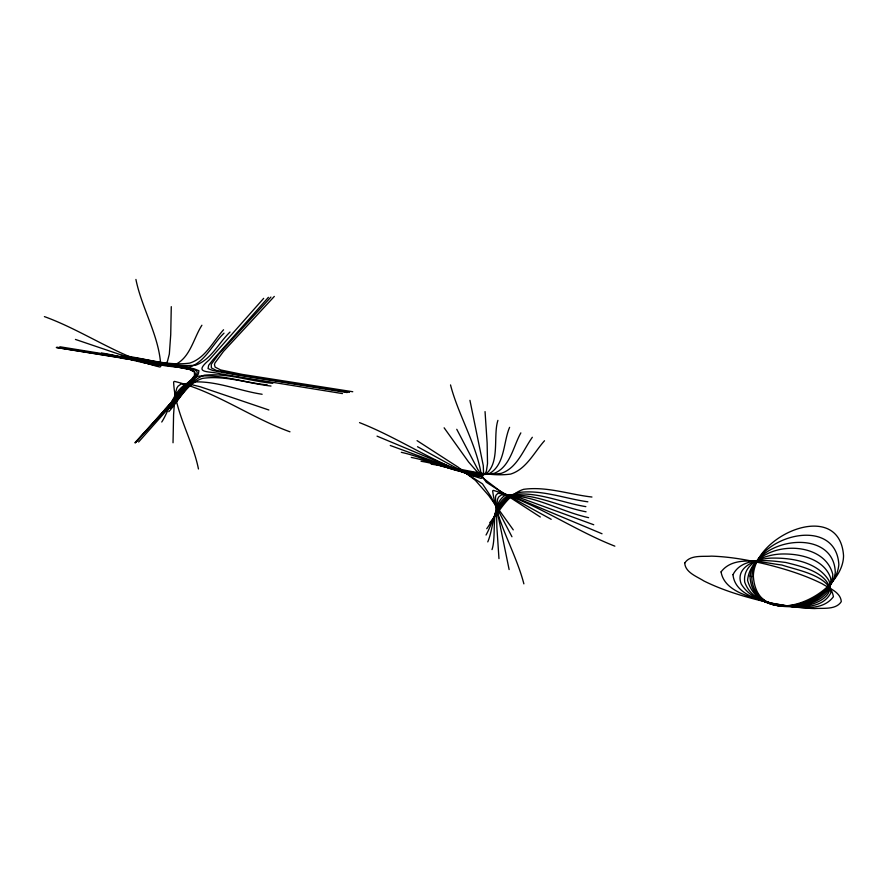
<?xml version="1.0" encoding="UTF-8"?>
<svg xmlns="http://www.w3.org/2000/svg" width="888" height="888" viewBox="0 0 888 888"><rect width="100%" height="100%" fill="white"/><g stroke="black" fill="none" stroke-linecap="round" stroke-linejoin="round"><path stroke-width="1.33" d="M171.273 306.66L170.718 334.765L169.331 354.057L167.499 361.216L166.334 363.17L163.292 365.334L155.256 365.401L144.1 362.693L75.436 339.427M173.027 442.768L173.582 414.663L174.969 395.371L176.801 388.211L177.966 386.269L181.008 384.104L189.044 384.038L200.2 386.746L268.864 410.001M497.913 420.379C492.851 435.586 500.521 463.691 485.148 474.47C456.143 475.469 429.115 458.341 401.309 452.325M492.008 549.616C497.08 534.409 489.41 506.304 504.784 495.526C533.788 494.527 560.816 511.655 588.611 517.671M509.601 427.339C503.241 441.935 505.061 465.401 488.888 473.804C462.326 476.246 436.896 462.226 411.288 457.431M487.767 541.891C494.117 527.306 492.296 503.84 508.48 495.437C535.042 492.984 560.461 507.004 586.069 511.799M520.856 432.878C513.231 446.342 510.267 466.999 494.128 473.382C469.352 476.567 445.11 465.179 421.034 461.272M486.036 535.031C493.661 521.567 496.625 500.921 512.764 494.527C537.54 491.353 561.782 502.73 585.858 506.637M201.898 325.241C193.495 338.195 190.11 358.508 174.259 364.946C149.617 367.721 125.541 356.565 101.532 353.002M161.749 422.022C170.163 409.068 173.549 388.755 189.399 382.317C214.03 379.542 238.106 390.698 262.127 394.261M532.334 437.273C523.343 449.772 517.193 468.02 501.243 473.36C477.677 476.767 454.29 467.354 431.213 464.169M486.735 528.715C495.726 516.217 501.875 497.968 517.826 492.629C541.391 489.221 564.779 498.634 587.867 501.809M223.543 329.77C213.242 341.258 205.494 358.086 189.743 363.103C166.811 366.267 143.945 357.953 121.356 355.411M168.798 411.688C179.11 400.199 186.857 383.372 202.608 378.355C225.53 375.191 248.396 383.505 270.995 386.047M544.511 440.748C534.199 452.225 526.451 469.064 510.7 474.07C487.778 477.245 464.912 468.92 442.313 466.389M489.765 522.666C500.066 511.177 507.814 494.35 523.565 489.332C546.497 486.158 569.363 494.483 591.952 497.025M224.02 333.166C212.82 343.834 205.616 361.072 190.376 366.877C167.188 368.975 144.256 360.361 121.356 358.241M164.535 409.934C175.724 399.267 182.939 382.029 198.179 376.223C221.356 374.114 244.289 382.739 267.199 384.859M230.036 332.045C218.825 342.701 211.2 359.596 195.837 365.123C172.827 367.477 150.017 359.107 127.284 357.031M170.052 408.302C181.263 397.646 188.878 380.741 204.251 375.213C227.25 372.871 250.072 381.23 272.794 383.316M135.453 442.779L190.076 381.085C206.726 367.066 190.232 370.418 178.643 367.277L56.643 347.552M263.669 298.357L209.046 360.051C192.396 374.07 208.891 370.718 220.479 373.859L342.479 393.584M138.595 442.002L194.339 379.22L198.368 373.981L198.934 370.74L194.084 368.798L184.127 366.866L59.84 346.764M268.398 297.325L212.654 360.106L208.636 365.345L208.058 368.587L212.909 370.529L222.866 372.461L347.164 392.563M134.865 442.768L187.002 385.692L194.516 375.446L194.383 371.917L189.599 369.475L170.374 365.512L56.31 347.474M270.907 297.069L218.759 354.146L211.244 364.391L211.388 367.921L216.161 370.363L235.398 374.325L349.461 392.363M135.509 442.568L186.347 387.545L194.861 375.99L195.36 374.303L194.694 371.883L189.133 369.042L167.41 364.557L57.043 347.264M274.303 296.426L223.454 351.437L214.94 363.003L214.452 364.691L215.118 367.11L220.668 369.952L242.391 374.436L352.769 391.73M793.572 606.282C809.29 605.938 833.277 597.668 830.68 578.155C824.097 558.807 800.021 553.524 781.84 554.001C766.111 554.345 742.124 562.615 744.721 582.128C751.825 602.608 777.599 606.981 796.625 606.437C810.589 606.748 835.952 598.812 828.881 580.463C817.504 562.382 793.384 557.964 773.504 558.086C759.529 557.775 734.165 565.712 741.247 584.06C751.692 601.065 773.914 605.705 792.496 606.493M390.265 445.487L463.469 472.227L474.758 475.28L482.628 475.358L485.414 473.16L486.369 471.14L487.523 463.636L487.135 442.934L485.048 411.61M593.739 524.753L520.546 498.002L509.246 494.949L501.376 494.871L498.601 497.08L497.635 499.1L496.481 506.604L496.88 527.306L498.967 558.619M377.045 436.141L464.635 472.816L474.791 476.168L481.207 476.545L483.083 474.636L483.538 472.793L483.283 465.634L469.941 400.344M602.02 533.755L514.43 497.08L504.273 493.739L497.857 493.362L495.97 495.271L495.515 497.114L495.77 504.273L509.124 569.563M44.4 316.605C83.472 330.725 119.547 357.242 159.94 367.044L160.75 366.444C159.685 336.785 141.714 308.458 135.92 279.443M289.976 431.812C250.904 417.682 214.829 391.175 174.437 381.374L173.626 381.962C174.703 411.632 192.663 439.949 198.457 468.975M359.529 422.633C400.677 438.694 438.772 466.034 481.107 478.421L481.74 477.933C477.611 445.987 458.574 416.139 450.516 384.926M614.862 546.153C573.715 530.103 535.608 502.752 493.284 490.365L492.651 490.853C496.781 522.799 515.817 552.647 523.876 583.86M551.193 519.314L501.132 491.797L486.247 482.184L477.911 469.652L456.765 429.293M417.526 446.72L467.576 474.248L482.462 483.86L490.809 496.381L511.954 536.752M540.315 517.016L499.367 490.553L481.962 477.278L468.642 462.071L444.122 427.805M417.071 440.648L458.019 467.11L475.435 480.386L488.744 495.604L513.275 529.859M753.357 576.245C757.12 633.788 843.045 597.036 843.545 555.81C839.782 498.279 753.845 535.02 753.357 576.245M751.803 576.578C751.97 619.891 830.558 613.952 832.8 574.514C823.509 536.341 751.215 541.058 747.574 580.386C760.306 625.019 834.665 605.572 838.849 564.624C835.841 513.852 754.389 536.119 751.803 576.578M684.715 563.07C685.381 572.616 696.958 576.49 703.884 580.963C721.267 589.588 739.893 595.426 758.674 600.166C776.978 604.584 795.637 607.947 814.496 608.558C823.176 607.847 835.885 610.123 841.291 601.62C840.625 592.085 829.048 588.211 822.122 583.727C804.739 575.102 786.113 569.264 767.332 564.535C749.028 560.117 730.358 556.743 711.499 556.132C702.83 556.843 690.12 554.578 684.715 563.07M750.038 576.057C751.281 621.955 829.492 611.088 835.297 572.527C834.054 526.628 755.855 537.495 750.038 576.057M732.977 574.68C735.042 595.138 761.482 600.721 778.043 604.928C795.115 606.959 821.578 611.033 830.902 592.718C828.826 572.26 802.386 566.688 785.836 562.481C768.764 560.439 742.301 556.376 732.977 574.68M721.067 571.894C724.697 593.351 755.3 597.802 772.571 603.596C791.141 605.827 820.279 614.307 833.41 596.736C829.769 575.269 799.167 570.829 781.895 565.023C763.325 562.803 734.187 554.323 721.067 571.894"/></g></svg>
